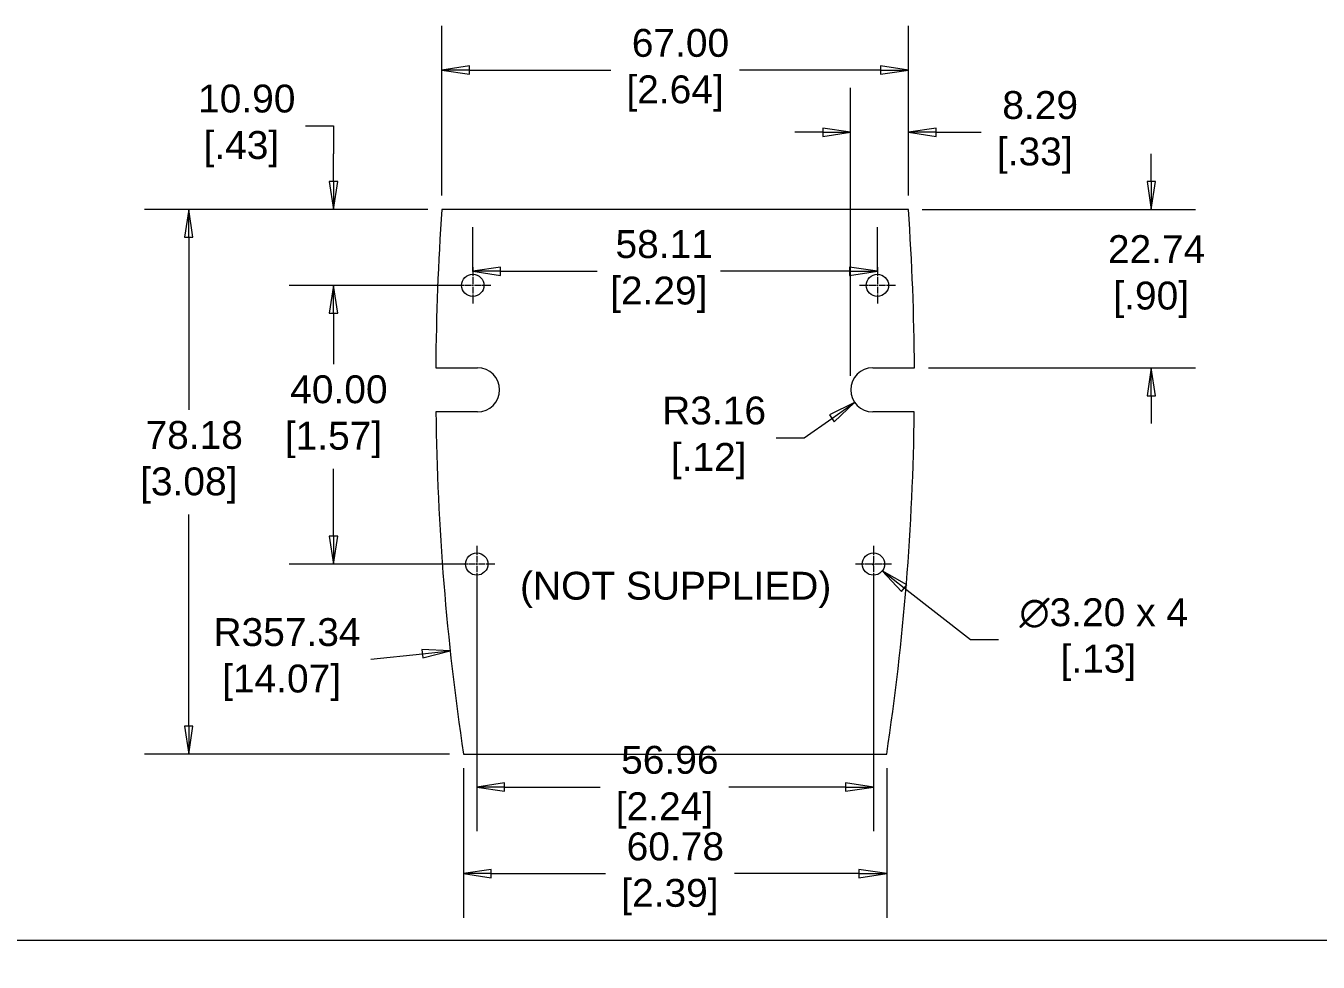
# Model space of a CAD drawing. Header units: millimetres. Extents: x -178 to 574, y 16 to 415.
# Drawn here: x 157.7 to 343.2, y 16.2 to 150.5 of the extents above; entities that cross this region are included whole.
import ezdxf

# ---------------------------------------------------------------- set-up
doc = ezdxf.new("R2010")
doc.units = ezdxf.units.MM
doc.header["$LTSCALE"] = 2
doc.linetypes.add('CHAIN', pattern=[0.7087, 0.4724, -0.0591, 0.1181, -0.0591])
for name, color, linetype, lineweight in [('Center Mark (ANSI)', 7, 'Continuous', 9), ('Dimension (ANSI)', 7, 'Continuous', 9), ('Sketch Geometry (ANSI)', 7, 'Continuous', 9), ('Symbol (ANSI)', 7, 'Continuous', 9), ('Visible (ANSI)', 7, 'Continuous', 9)]:
    doc.layers.add(name, color=color, linetype=linetype, lineweight=lineweight)
doc.styles.add('Note Text (ANSI)', font='arial.ttf')
doc.styles.add('Text Style20', font='arial.ttf')
doc.dimstyles.new('Default - mm (ANSI)', dxfattribs={"dimscale": 2, "dimtxt": 2, "dimasz": 2, "dimexe": 3.175, "dimexo": 1, "dimgap": 0.8, "dimtad": 0, "dimtih": 1, "dimtoh": 1, "dimrnd": 1e-08, "dimzin": 4, "dimdsep": 46, "dimtxsty": 'Note Text (ANSI)', "dimblk": 'Filled-1', "dimcen": 0.09, "dimdle": 10, "dimclrd": 256, "dimclre": 256, "dimclrt": 256, "dimadec": 1, "dimazin": 0, "dimtfac": 1.524, "dimtofl": 0, "dimtmove": 0, "dimatfit": 3, "dimfxl": 0, "dimtolj": 1, "dimtzin": 0, "dimlwd": -1, "dimlwe": -1, "dimarcsym": 0})

# ---------------------------------------------------------------- blocks, each defined once
blk = doc.blocks.new('Title Blocks HAMMOND')
at = {"layer": 'Sketch Geometry (ANSI)'}
blk.add_line((9.353, 9.64), (173.942, 9.64), dxfattribs=at)
at = {"layer": 'Symbol (ANSI)', "style": 'Text Style20'}
blk.add_attdef('<TITLE>_001', (224.797, 16.351), '', height=5, dxfattribs=at)
blk = doc.blocks.new('Filled-1')
at = {"color": 0}
for p, q in [((0, 0), (-1, 0.15)), ((-1, 0.15), (-1, -0.15)), ((-1, 0), (0, 0)), ((-1, -0.15), (0, 0))]:
    blk.add_line(p, q, dxfattribs=at)
at = {"color": 0, "flags": 128}
blk.add_lwpolyline([(-1, -0.15), (0, 0), (-1, 0.15), (-1, -0.15)], dxfattribs=at)
at = {"color": 0}
blk.add_solid([(-1, -0.15), (0, 0), (-1, 0.15), (-1, -0.15)], dxfattribs=at)
blk = doc.blocks.new('*D13')
at = {"layer": 'Defpoints', "color": 0, "transparency": 16777216}
for p in [(279.94, 115.32), (221.83, 113.29), (279.94, 113.29)]:
    blk.add_point(p, dxfattribs=at)
at = {"layer": 'Dimension (ANSI)', "transparency": 16777216}
for p, q in [((221.83, 115.29), (221.83, 121.67)), ((279.94, 115.29), (279.94, 121.67)), ((225.83, 115.32), (239.68, 115.32)), ((275.94, 115.32), (257.39, 115.32))]:
    blk.add_line(p, q, dxfattribs=at)
at = {"layer": 'Dimension (ANSI)', "transparency": 16777216, "xscale": 4, "yscale": 4, "zscale": 4, "rotation": 180}
blk.add_blockref('Filled-1', (221.83, 115.32), dxfattribs=at)
at = {"layer": 'Dimension (ANSI)', "transparency": 16777216, "xscale": 4, "yscale": 4, "zscale": 4}
blk.add_blockref('Filled-1', (279.94, 115.32), dxfattribs=at)
at = {"layer": 'Dimension (ANSI)', "transparency": 16777216, "insert": (248.54, 121.22), "char_height": 4, "attachment_point": 2, "style": 'Note Text (ANSI)'}
blk.add_mtext('\\A1; 58.11\\P[2.29]', dxfattribs=at)
blk = doc.blocks.new('*D14')
at = {"layer": 'Defpoints', "color": 0, "transparency": 16777216}
for p in [(573.86, 99.23), (218.58, 60.86)]:
    blk.add_point(p, dxfattribs=at)
at = {"layer": 'Dimension (ANSI)', "transparency": 16777216}
blk.add_line((207.18, 59.63), (214.6, 60.43), dxfattribs=at)
at = {"layer": 'Dimension (ANSI)', "transparency": 16777216, "xscale": 4, "yscale": 4, "zscale": 4, "rotation": 6.163630835654524}
blk.add_blockref('Filled-1', (218.58, 60.86), dxfattribs=at)
at = {"layer": 'Dimension (ANSI)', "transparency": 16777216, "insert": (194.38, 65.53), "char_height": 4, "attachment_point": 2, "style": 'Note Text (ANSI)'}
blk.add_mtext('\\A1; R357.34\\P[14.07]', dxfattribs=at)
blk = doc.blocks.new('*D15')
at = {"layer": 'Defpoints', "color": 0, "transparency": 16777216}
for p in [(284.38, 135.28), (284.38, 124.19), (276.09, 98.29)]:
    blk.add_point(p, dxfattribs=at)
at = {"layer": 'Dimension (ANSI)', "transparency": 16777216}
for p, q in [((276.09, 100.29), (276.09, 141.63)), ((284.38, 126.19), (284.38, 141.63)), ((272.09, 135.28), (268.09, 135.28)), ((288.38, 135.28), (294.84, 135.28))]:
    blk.add_line(p, q, dxfattribs=at)
at = {"layer": 'Dimension (ANSI)', "transparency": 16777216, "xscale": 4, "yscale": 4, "zscale": 4}
blk.add_blockref('Filled-1', (276.09, 135.28), dxfattribs=at)
at = {"layer": 'Dimension (ANSI)', "transparency": 16777216, "xscale": 4, "yscale": 4, "zscale": 4, "rotation": 180}
blk.add_blockref('Filled-1', (284.38, 135.28), dxfattribs=at)
at = {"layer": 'Dimension (ANSI)', "transparency": 16777216, "insert": (302.53, 141.18), "char_height": 4, "attachment_point": 2, "style": 'Note Text (ANSI)'}
blk.add_mtext('\\A1; 8.29\\P[.33]', dxfattribs=at)
blk = doc.blocks.new('*D16')
at = {"layer": 'Defpoints', "color": 0, "transparency": 16777216}
for p in [(278.1, 74.28), (280.63, 72.31)]:
    blk.add_point(p, dxfattribs=at)
at = {"layer": 'Dimension (ANSI)', "transparency": 16777216}
for p, q in [((279.18, 73.29), (279.54, 73.29)), ((279.36, 73.11), (279.36, 73.47)), ((293.3, 62.41), (283.78, 69.85)), ((297.3, 62.41), (293.3, 62.41))]:
    blk.add_line(p, q, dxfattribs=at)
at = {"layer": 'Dimension (ANSI)', "transparency": 16777216, "xscale": 4, "yscale": 4, "zscale": 4, "rotation": 142.0163367900498}
blk.add_blockref('Filled-1', (280.63, 72.31), dxfattribs=at)
at = {"layer": 'Dimension (ANSI)', "transparency": 16777216, "insert": (311.66, 68.38), "char_height": 4, "attachment_point": 2, "style": 'Note Text (ANSI)'}
blk.add_mtext('\\A1; ∅3.20 x 4\\P[.13]', dxfattribs=at)
blk = doc.blocks.new('*D17')
at = {"layer": 'Defpoints', "color": 0, "transparency": 16777216}
for p in [(279.26, 98.29), (276.66, 96.49)]:
    blk.add_point(p, dxfattribs=at)
at = {"layer": 'Dimension (ANSI)', "transparency": 16777216}
for p, q in [((269.41, 91.43), (273.38, 94.2)), ((265.41, 91.43), (269.41, 91.43))]:
    blk.add_line(p, q, dxfattribs=at)
at = {"layer": 'Dimension (ANSI)', "transparency": 16777216, "xscale": 4, "yscale": 4, "zscale": 4, "rotation": 34.86194870462598}
blk.add_blockref('Filled-1', (276.66, 96.49), dxfattribs=at)
at = {"layer": 'Dimension (ANSI)', "transparency": 16777216, "insert": (255.71, 97.34), "char_height": 4, "attachment_point": 2, "style": 'Note Text (ANSI)'}
blk.add_mtext('\\A1; R3.16\\P[.12]', dxfattribs=at)
blk = doc.blocks.new('*D18')
at = {"layer": 'Defpoints', "color": 0, "transparency": 16777216}
for p in [(284.38, 124.19), (285.25, 101.46), (319.25, 101.46)]:
    blk.add_point(p, dxfattribs=at)
at = {"layer": 'Dimension (ANSI)', "transparency": 16777216}
for p, q in [((319.25, 128.19), (319.25, 132.19)), ((286.38, 124.19), (325.6, 124.19)), ((287.25, 101.46), (325.6, 101.46)), ((319.25, 97.46), (319.25, 93.46))]:
    blk.add_line(p, q, dxfattribs=at)
at = {"layer": 'Dimension (ANSI)', "transparency": 16777216, "xscale": 4, "yscale": 4, "zscale": 4}
for p, rotation in [((319.25, 124.19), 270), ((319.25, 101.46), 90)]:
    blk.add_blockref('Filled-1', p, dxfattribs=dict(at, rotation=rotation))
at = {"layer": 'Dimension (ANSI)', "transparency": 16777216, "insert": (319.25, 120.5), "char_height": 4, "attachment_point": 2, "style": 'Note Text (ANSI)'}
blk.add_mtext('\\A1; 22.74\\P[.90]', dxfattribs=at)
blk = doc.blocks.new('*D19')
at = {"layer": 'Defpoints', "color": 0, "transparency": 16777216}
for p in [(217.38, 144.19), (217.38, 124.19), (284.38, 124.19)]:
    blk.add_point(p, dxfattribs=at)
at = {"layer": 'Dimension (ANSI)', "transparency": 16777216}
for p, q in [((217.38, 126.19), (217.38, 150.54)), ((284.38, 126.19), (284.38, 150.54)), ((221.38, 144.19), (241.65, 144.19)), ((280.38, 144.19), (260.12, 144.19))]:
    blk.add_line(p, q, dxfattribs=at)
at = {"layer": 'Dimension (ANSI)', "transparency": 16777216, "xscale": 4, "yscale": 4, "zscale": 4, "rotation": 180}
blk.add_blockref('Filled-1', (217.38, 144.19), dxfattribs=at)
at = {"layer": 'Dimension (ANSI)', "transparency": 16777216, "xscale": 4, "yscale": 4, "zscale": 4}
blk.add_blockref('Filled-1', (284.38, 144.19), dxfattribs=at)
at = {"layer": 'Dimension (ANSI)', "transparency": 16777216, "insert": (250.88, 150.1), "char_height": 4, "attachment_point": 2, "style": 'Note Text (ANSI)'}
blk.add_mtext('\\A1; 67.00\\P[2.64]', dxfattribs=at)
blk = doc.blocks.new('*D20')
at = {"layer": 'Defpoints', "color": 0, "transparency": 16777216}
for p in [(220.49, 46.01), (281.27, 46.01), (281.27, 28.86)]:
    blk.add_point(p, dxfattribs=at)
at = {"layer": 'Dimension (ANSI)', "transparency": 16777216}
for p, q in [((220.49, 44.01), (220.49, 22.51)), ((281.27, 44.01), (281.27, 22.51)), ((224.49, 28.86), (240.9, 28.86)), ((277.27, 28.86), (259.39, 28.86))]:
    blk.add_line(p, q, dxfattribs=at)
at = {"layer": 'Dimension (ANSI)', "transparency": 16777216, "xscale": 4, "yscale": 4, "zscale": 4, "rotation": 180}
blk.add_blockref('Filled-1', (220.49, 28.86), dxfattribs=at)
at = {"layer": 'Dimension (ANSI)', "transparency": 16777216, "xscale": 4, "yscale": 4, "zscale": 4}
blk.add_blockref('Filled-1', (281.27, 28.86), dxfattribs=at)
at = {"layer": 'Dimension (ANSI)', "transparency": 16777216, "insert": (250.14, 34.77), "char_height": 4, "attachment_point": 2, "style": 'Note Text (ANSI)'}
blk.add_mtext('\\A1; 60.78\\P[2.39]', dxfattribs=at)
blk = doc.blocks.new('*D21')
at = {"layer": 'Defpoints', "color": 0, "transparency": 16777216}
for p in [(217.38, 124.19), (181.05, 46.01), (220.49, 46.01)]:
    blk.add_point(p, dxfattribs=at)
at = {"layer": 'Dimension (ANSI)', "transparency": 16777216}
for p, q in [((215.38, 124.19), (174.7, 124.19)), ((181.05, 120.19), (181.05, 95.43)), ((181.05, 50.01), (181.05, 80.42)), ((218.49, 46.01), (174.7, 46.01))]:
    blk.add_line(p, q, dxfattribs=at)
at = {"layer": 'Dimension (ANSI)', "transparency": 16777216, "xscale": 4, "yscale": 4, "zscale": 4}
for p, rotation in [((181.05, 124.19), 90), ((181.05, 46.01), 270)]:
    blk.add_blockref('Filled-1', p, dxfattribs=dict(at, rotation=rotation))
at = {"layer": 'Dimension (ANSI)', "transparency": 16777216, "insert": (181.05, 93.83), "char_height": 4, "attachment_point": 2, "style": 'Note Text (ANSI)'}
blk.add_mtext('\\A1; 78.18\\P[3.08]', dxfattribs=at)
blk = doc.blocks.new('*D22')
at = {"layer": 'Defpoints', "color": 0, "transparency": 16777216}
for p in [(217.38, 124.19), (201.83, 113.29), (221.83, 113.29)]:
    blk.add_point(p, dxfattribs=at)
at = {"layer": 'Dimension (ANSI)', "transparency": 16777216}
for p, q in [((197.83, 136.21), (201.83, 136.21)), ((201.83, 136.21), (201.83, 132.19)), ((201.83, 128.19), (201.83, 132.19)), ((215.38, 124.19), (195.48, 124.19)), ((219.83, 113.29), (195.48, 113.29)), ((201.83, 109.29), (201.83, 105.29))]:
    blk.add_line(p, q, dxfattribs=at)
at = {"layer": 'Dimension (ANSI)', "transparency": 16777216, "xscale": 4, "yscale": 4, "zscale": 4}
for p, rotation in [((201.83, 124.19), 270), ((201.83, 113.29), 90)]:
    blk.add_blockref('Filled-1', p, dxfattribs=dict(at, rotation=rotation))
at = {"layer": 'Dimension (ANSI)', "transparency": 16777216, "insert": (188.6, 142.11), "char_height": 4, "attachment_point": 2, "style": 'Note Text (ANSI)'}
blk.add_mtext('\\A1; 10.90\\P[.43]', dxfattribs=at)
blk = doc.blocks.new('*D23')
at = {"layer": 'Defpoints', "color": 0, "transparency": 16777216}
for p in [(222.4, 73.29), (279.36, 73.29), (279.36, 41.29)]:
    blk.add_point(p, dxfattribs=at)
at = {"layer": 'Dimension (ANSI)', "transparency": 16777216}
for p, q in [((222.4, 71.29), (222.4, 34.94)), ((279.36, 71.29), (279.36, 34.94)), ((226.4, 41.29), (240.11, 41.29)), ((275.36, 41.29), (258.59, 41.29))]:
    blk.add_line(p, q, dxfattribs=at)
at = {"layer": 'Dimension (ANSI)', "transparency": 16777216, "xscale": 4, "yscale": 4, "zscale": 4, "rotation": 180}
blk.add_blockref('Filled-1', (222.4, 41.29), dxfattribs=at)
at = {"layer": 'Dimension (ANSI)', "transparency": 16777216, "xscale": 4, "yscale": 4, "zscale": 4}
blk.add_blockref('Filled-1', (279.36, 41.29), dxfattribs=at)
at = {"layer": 'Dimension (ANSI)', "transparency": 16777216, "insert": (249.35, 47.2), "char_height": 4, "attachment_point": 2, "style": 'Note Text (ANSI)'}
blk.add_mtext('\\A1; 56.96\\P[2.24]', dxfattribs=at)
blk = doc.blocks.new('*D24')
at = {"layer": 'Defpoints', "color": 0, "transparency": 16777216}
for p in [(221.83, 113.29), (201.83, 73.29), (222.4, 73.29)]:
    blk.add_point(p, dxfattribs=at)
at = {"layer": 'Dimension (ANSI)', "transparency": 16777216}
for p, q in [((219.83, 113.29), (195.48, 113.29)), ((201.83, 109.29), (201.83, 101.98)), ((201.83, 77.29), (201.83, 86.97)), ((220.4, 73.29), (195.48, 73.29))]:
    blk.add_line(p, q, dxfattribs=at)
at = {"layer": 'Dimension (ANSI)', "transparency": 16777216, "xscale": 4, "yscale": 4, "zscale": 4}
for p, rotation in [((201.83, 113.29), 90), ((201.83, 73.29), 270)]:
    blk.add_blockref('Filled-1', p, dxfattribs=dict(at, rotation=rotation))
at = {"layer": 'Dimension (ANSI)', "transparency": 16777216, "insert": (201.83, 100.38), "char_height": 4, "attachment_point": 2, "style": 'Note Text (ANSI)'}
blk.add_mtext('\\A1; 40.00\\P[1.57]', dxfattribs=at)

msp = doc.modelspace()

# ---------------------------------------------------------------- linework, layer by layer
at = {"layer": 'Center Mark (ANSI)', "linetype": 'CHAIN'}
for p, q in [((221.8308, 115.894), (221.8308, 110.694)), ((279.936, 115.894), (279.936, 110.694)), ((224.4308, 113.294), (219.2308, 113.294)), ((282.536, 113.294), (277.336, 113.294)), ((222.4024, 75.894), (222.4024, 70.694)), ((279.3644, 75.894), (279.3644, 70.694)), ((225.0024, 73.294), (219.8024, 73.294)), ((281.9644, 73.294), (276.7644, 73.294))]:
    msp.add_line(p, q, dxfattribs=at)
at = {"layer": 'Visible (ANSI)'}
for p, q in [((284.3834, 124.1931), (217.3834, 124.1931)), ((216.5172, 101.4567), (222.5093, 101.4567)), ((279.2575, 101.4567), (285.2497, 101.4567)), ((222.5093, 95.1313), (216.5337, 95.1313)), ((285.2332, 95.1313), (279.2575, 95.1313)), ((220.4948, 46.0119), (281.2721, 46.0119))]:
    msp.add_line(p, q, dxfattribs=at)
for centre in [(221.8308, 113.294), (279.936, 113.294), (222.4024, 73.294), (279.3644, 73.294)]:
    msp.add_circle(centre, 1.6, dxfattribs=at)
for centre, radius, start, end in [((573.8552, 99.2269), 357.345, 175.993725, 179.642475), ((-72.0884, 99.2269), 357.345, 0.357525, 4.006275), ((222.5093, 98.294), 3.1627, 270, 90), ((279.2575, 98.294), 3.1627, 90, 270), ((573.8552, 99.2269), 357.345, 180.656698, 188.564207), ((-72.0884, 99.2269), 357.345, 351.435793, 359.343302)]:
    msp.add_arc(centre, radius, start, end, dxfattribs=at)

# ---------------------------------------------------------------- block references
at = {"xscale": 2, "yscale": 2, "zscale": 2}
msp.add_blockref('Title Blocks HAMMOND', (-0.4977, 0.025), dxfattribs=at)

# ---------------------------------------------------------------- texts
at = {"layer": 'Symbol (ANSI)', "insert": (250.9649, 69.5867), "char_height": 4, "width": 44.716463, "attachment_point": 5, "style": 'Note Text (ANSI)'}
msp.add_mtext('{\\fArial|b0|i0;\\H4.0000;(NOT SUPPLIED)}', dxfattribs=at)

# ---------------------------------------------------------------- dimensions: what is measured, and where the dimension line sits
at = {"layer": 'Dimension (ANSI)'}
for base, p1, p2, angle, text, override, picture, middle in [((217.3834, 144.1931), (284.3834, 124.1931), (217.3834, 124.1931), 180, ' <>\\X[2.64]', {"dimgap": 0.8, "dimtih": 0, "dimtoh": 0, "dimdec": 2, "dimpost": '\\X', "dimtol": 0, "dimlim": 0, "dimtp": 0, "dimtm": 0, "dimtdec": 2, "dimatfit": 1, "dimtvp": -0.25}, '*D19', (250.8834, 144.1931)), ((201.8308, 113.294), (217.3834, 124.1931), (221.8308, 113.294), 90, ' <>\\X[.43]', {"dimgap": 0.8, "dimdec": 2, "dimpost": '\\X', "dimtol": 0, "dimlim": 0, "dimtp": 0, "dimtm": 0, "dimtdec": 2, "dimtmove": 1, "dimatfit": 1, "dimtvp": -0.25}, '*D22', (201.526, 136.209)), ((284.3834, 135.2754), (276.0948, 98.294), (284.3834, 124.1931), 180, ' <>\\X[.33]', {"dimgap": 0.8, "dimtih": 0, "dimtoh": 0, "dimdec": 2, "dimpost": '\\X', "dimtol": 0, "dimlim": 0, "dimtp": 0, "dimtm": 0, "dimtdec": 2, "dimatfit": 1, "dimtvp": -0.25}, '*D15', (302.5299, 135.2754)), ((319.2452, 101.4567), (284.3834, 124.1931), (285.2497, 101.4567), 90, ' <>\\X[.90]', {"dimgap": 0.8, "dimdec": 2, "dimpost": '\\X', "dimtol": 0, "dimlim": 0, "dimtp": 0, "dimtm": 0, "dimtdec": 2, "dimatfit": 1, "dimtvp": -0.25}, '*D18', (319.2452, 114.5967)), ((181.0478, 46.0119), (217.3834, 124.1931), (220.4948, 46.0119), 90, ' <>\\X[3.08]', {"dimgap": 0.8, "dimdec": 2, "dimpost": '\\X', "dimtol": 0, "dimlim": 0, "dimtp": 0, "dimtm": 0, "dimtdec": 2, "dimatfit": 1, "dimtvp": -0.25}, '*D21', (181.0478, 87.9242)), ((279.936, 115.3154), (221.8308, 113.294), (279.936, 113.294), 180, ' <>\\X[2.29]', {"dimgap": 0.8, "dimtih": 0, "dimtoh": 0, "dimdec": 2, "dimpost": '\\X', "dimtol": 0, "dimlim": 0, "dimtp": 0, "dimtm": 0, "dimtdec": 2, "dimatfit": 1, "dimtvp": -0.25}, '*D13', (248.5394, 115.3154)), ((201.8308, 73.294), (221.8308, 113.294), (222.4024, 73.294), 90, ' <>\\X[1.57]', {"dimgap": 0.8, "dimdec": 2, "dimpost": '\\X', "dimtol": 0, "dimlim": 0, "dimtp": 0, "dimtm": 0, "dimtdec": 2, "dimatfit": 1, "dimtvp": -0.25}, '*D24', (201.8308, 94.4745)), ((279.3644, 41.294), (222.4024, 73.294), (279.3644, 73.294), 180, ' <>\\X[2.24]', {"dimgap": 0.8, "dimtih": 0, "dimtoh": 0, "dimdec": 2, "dimpost": '\\X', "dimtol": 0, "dimlim": 0, "dimtp": 0, "dimtm": 0, "dimtdec": 2, "dimatfit": 1, "dimtvp": -0.25}, '*D23', (249.3458, 41.294)), ((281.2721, 28.8618), (220.4948, 46.0119), (281.2721, 46.0119), 180, ' <>\\X[2.39]', {"dimgap": 0.8, "dimtih": 0, "dimtoh": 0, "dimdec": 2, "dimpost": '\\X', "dimtol": 0, "dimlim": 0, "dimtp": 0, "dimtm": 0, "dimtdec": 2, "dimatfit": 1, "dimtvp": -0.25}, '*D20', (250.1442, 28.8618))]:
    dim = msp.add_linear_dim(base=base, p1=p1, p2=p2, angle=angle, text=text, dimstyle='Default - mm (ANSI)', override=override, dxfattribs=at)
    dim.commit()
    dim.dimension.update_dxf_attribs({"geometry": picture, "text_midpoint": middle, "dimtype": 160})
for center, mpoint, text, picture, middle in [((573.8552, 99.2269), (218.5759, 60.8594), ' <>\\X[14.07]', '*D14', (207.181, 59.6288)), ((279.2575, 98.294), (276.6624, 96.4862), ' <>\\X[.12]', '*D17', (255.7063, 91.434))]:
    dim = msp.add_radius_dim(center=center, mpoint=mpoint, text=text, dimstyle='Default - mm (ANSI)', override={"dimgap": 0.8, "dimdec": 2, "dimpost": '\\X', "dimcen": 0, "dimtol": 0, "dimlim": 0, "dimtp": 0, "dimtm": 0, "dimtdec": 2, "dimtvp": -0.25}, dxfattribs=at)
    dim.commit()
    dim.dimension.update_dxf_attribs({"geometry": picture, "text_midpoint": middle, "dimtype": 164})
dim = msp.add_diameter_dim_2p(p1=(278.1033, 74.2787), p2=(280.6255, 72.3093), text=' <> x 4\\X[.13]', dimstyle='Default - mm (ANSI)', override={"dimgap": 0.8, "dimdec": 2, "dimlfac": 1, "dimpost": '\\X', "dimtol": 0, "dimlim": 0, "dimtp": 0, "dimtm": 0, "dimtdec": 2, "dimtvp": -0.25}, dxfattribs=at)
dim.commit()
dim.dimension.update_dxf_attribs({"geometry": '*D16', "text_midpoint": (311.6601, 62.4094), "dimtype": 163})

doc.saveas('drawing.dxf')
